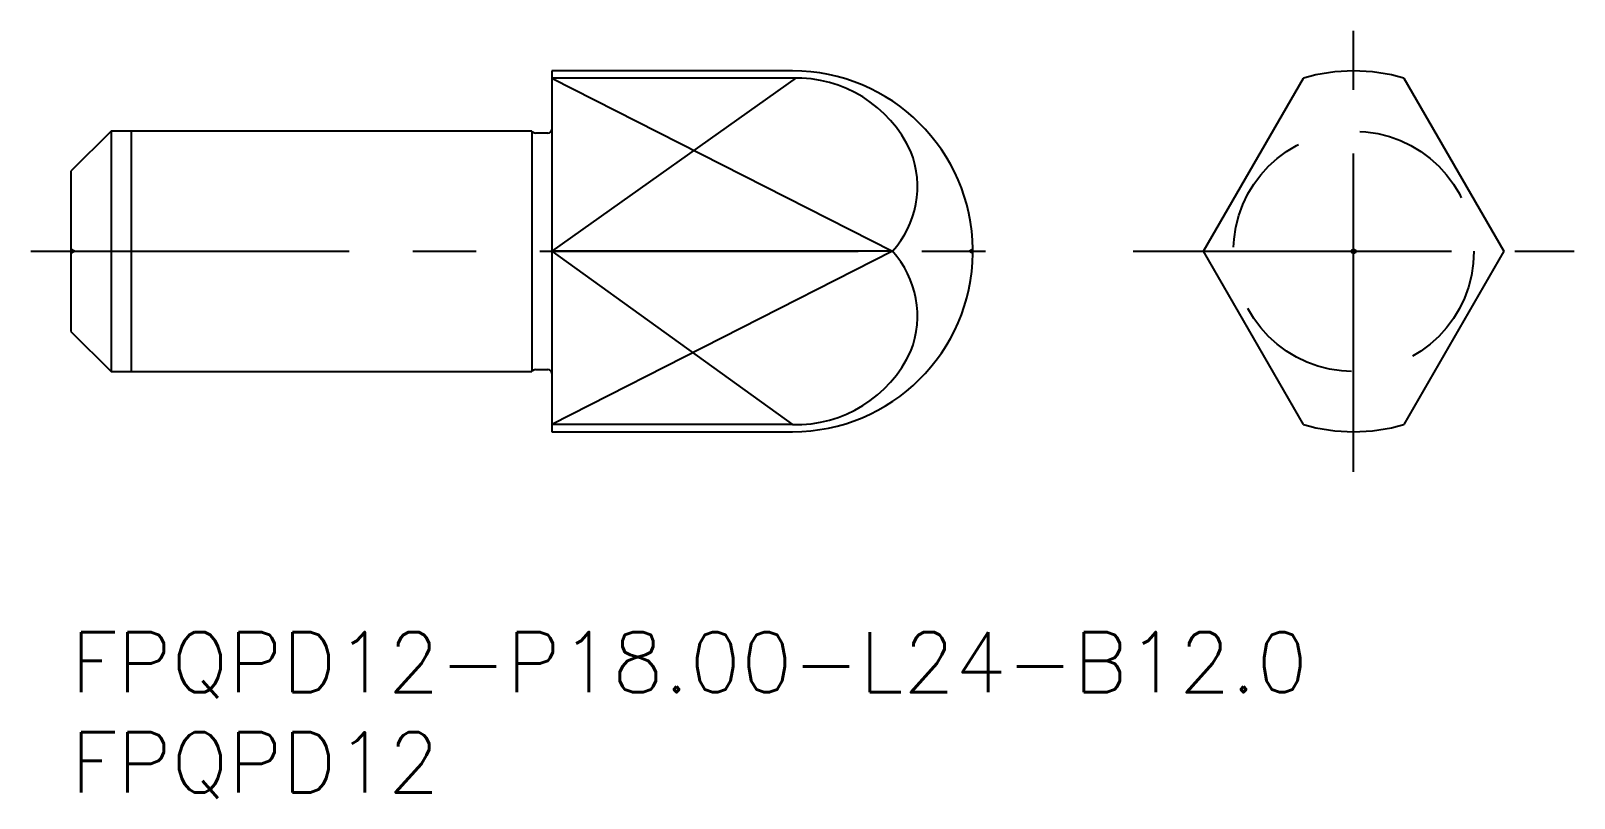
# Model space of a CAD drawing. Extents: x -2 to 75, y -8.3 to 30.
import ezdxf

# ---------------------------------------------------------------- set-up
doc = ezdxf.new("R2010")
doc.units = 0
doc.header["$LTSCALE"] = 0.5
doc.linetypes.add('CENTER', pattern=[50.8, 31.75, -6.35, 6.35, -6.35])
doc.linetypes.add('DASHED', pattern=[19.05, 12.7, -6.35])
for name, color, linetype in [('MSM_CENTER', 1, 'CENTER'), ('MSM_CONTINUOUS', 7, 'CONTINUOUS'), ('MSM_DASHED', 4, 'DASHED'), ('MSM_NARROW', 5, 'CONTINUOUS'), ('MSM_PART_NUMBER', 7, 'CONTINUOUS')]:
    doc.layers.add(name, color=color, linetype=linetype)
doc.styles.get("Standard").update_dxf_attribs({"font": 'txt.shx', "height": 1, "bigfont": 'bigfont.shx'})

# ---------------------------------------------------------------- blocks, each defined once
blk = doc.blocks.new('*U18')
at = {"layer": 'MSM_PART_NUMBER'}
blk.add_text('FPQPD12-P18.00-L24-B12.0', height=3, dxfattribs=at).set_placement((0, -3))
blk = doc.blocks.new('*U19')
at = {"layer": 'MSM_PART_NUMBER'}
blk.add_text('FPQPD12', height=3, dxfattribs=at).set_placement((0, -8))

msp = doc.modelspace()

# ---------------------------------------------------------------- linework, layer by layer
at = {"layer": 'MSM_CENTER'}
for p, q in [((63.999, 8), (63.999, 30)), ((-2, 19), (46.999, 19)), ((52.999, 19), (74.999, 19))]:
    msp.add_line(p, q, dxfattribs=at)
at = {"layer": 'MSM_CONTINUOUS'}
for p, q in [((36, 28), (24, 28)), ((24, 28), (24, 10)), ((36, 27.646), (24, 27.646)), ((56.508, 19), (61.499, 27.646)), ((66.499, 27.646), (71.491, 19)), ((2, 25), (0, 23)), ((23, 25), (2, 25)), ((2, 25), (2, 13)), ((23, 25), (23, 13)), ((23.8, 24.9), (23.173, 24.9)), ((0, 23), (0, 15)), ((40.987, 19), (24, 19)), ((44.999, 18.9), (44.999, 19.1)), ((61.499, 10.354), (56.508, 19)), ((71.491, 19), (66.499, 10.354)), ((0, 15), (2, 13)), ((23.173, 13.1), (23.8, 13.1)), ((2, 13), (23, 13)), ((36, 10.354), (24, 10.354)), ((24, 10), (36, 10))]:
    msp.add_line(p, q, dxfattribs=at)
msp.add_circle((63.999, 19), 0.0997, dxfattribs=at)
for centre, radius, start, end in [((36, 19), 9, 0.6346, 90), ((63.999, 19), 9, 73.87238, 106.12762), ((36.179, 21.343), 6.305, 24.71989, 91.63014), ((23.173, 25.1), 0.2, 210, 270), ((23.8, 25.1), 0.2, 270, 0), ((37.435, 22.231), 4.802, 317.71933, 21.36677), ((36, 19), 9, 270, 359.3654), ((37.435, 15.769), 4.802, 338.63323, 42.28067), ((36.179, 16.657), 6.305, 268.36986, 335.28011), ((23.173, 12.9), 0.2, 90, 150), ((23.8, 12.9), 0.2, 0, 90), ((63.999, 19), 9, 253.87238, 286.12762)]:
    msp.add_arc(centre, radius, start, end, dxfattribs=at)
at = {"layer": 'MSM_DASHED'}
for p, q in [((0.173, 19), (0, 19.1)), ((0, 18.9), (0.173, 19)), ((44.999, 19.1), (44.827, 19)), ((44.827, 19), (44.999, 18.9))]:
    msp.add_line(p, q, dxfattribs=at)
msp.add_circle((63.999, 19), 6, dxfattribs=at)
at = {"layer": 'MSM_NARROW'}
for p, q in [((36.179, 27.648), (24, 19)), ((24, 27.646), (40.987, 19)), ((3, 25), (3, 13)), ((40.987, 19), (24, 10.354)), ((24, 19), (36, 10.354))]:
    msp.add_line(p, q, dxfattribs=at)

# ---------------------------------------------------------------- block references
at = {"layer": 'MSM_CONTINUOUS'}
for name in ['*U18', '*U19']:
    msp.add_blockref(name, (0, 0), dxfattribs=at)

doc.saveas('drawing.dxf')
